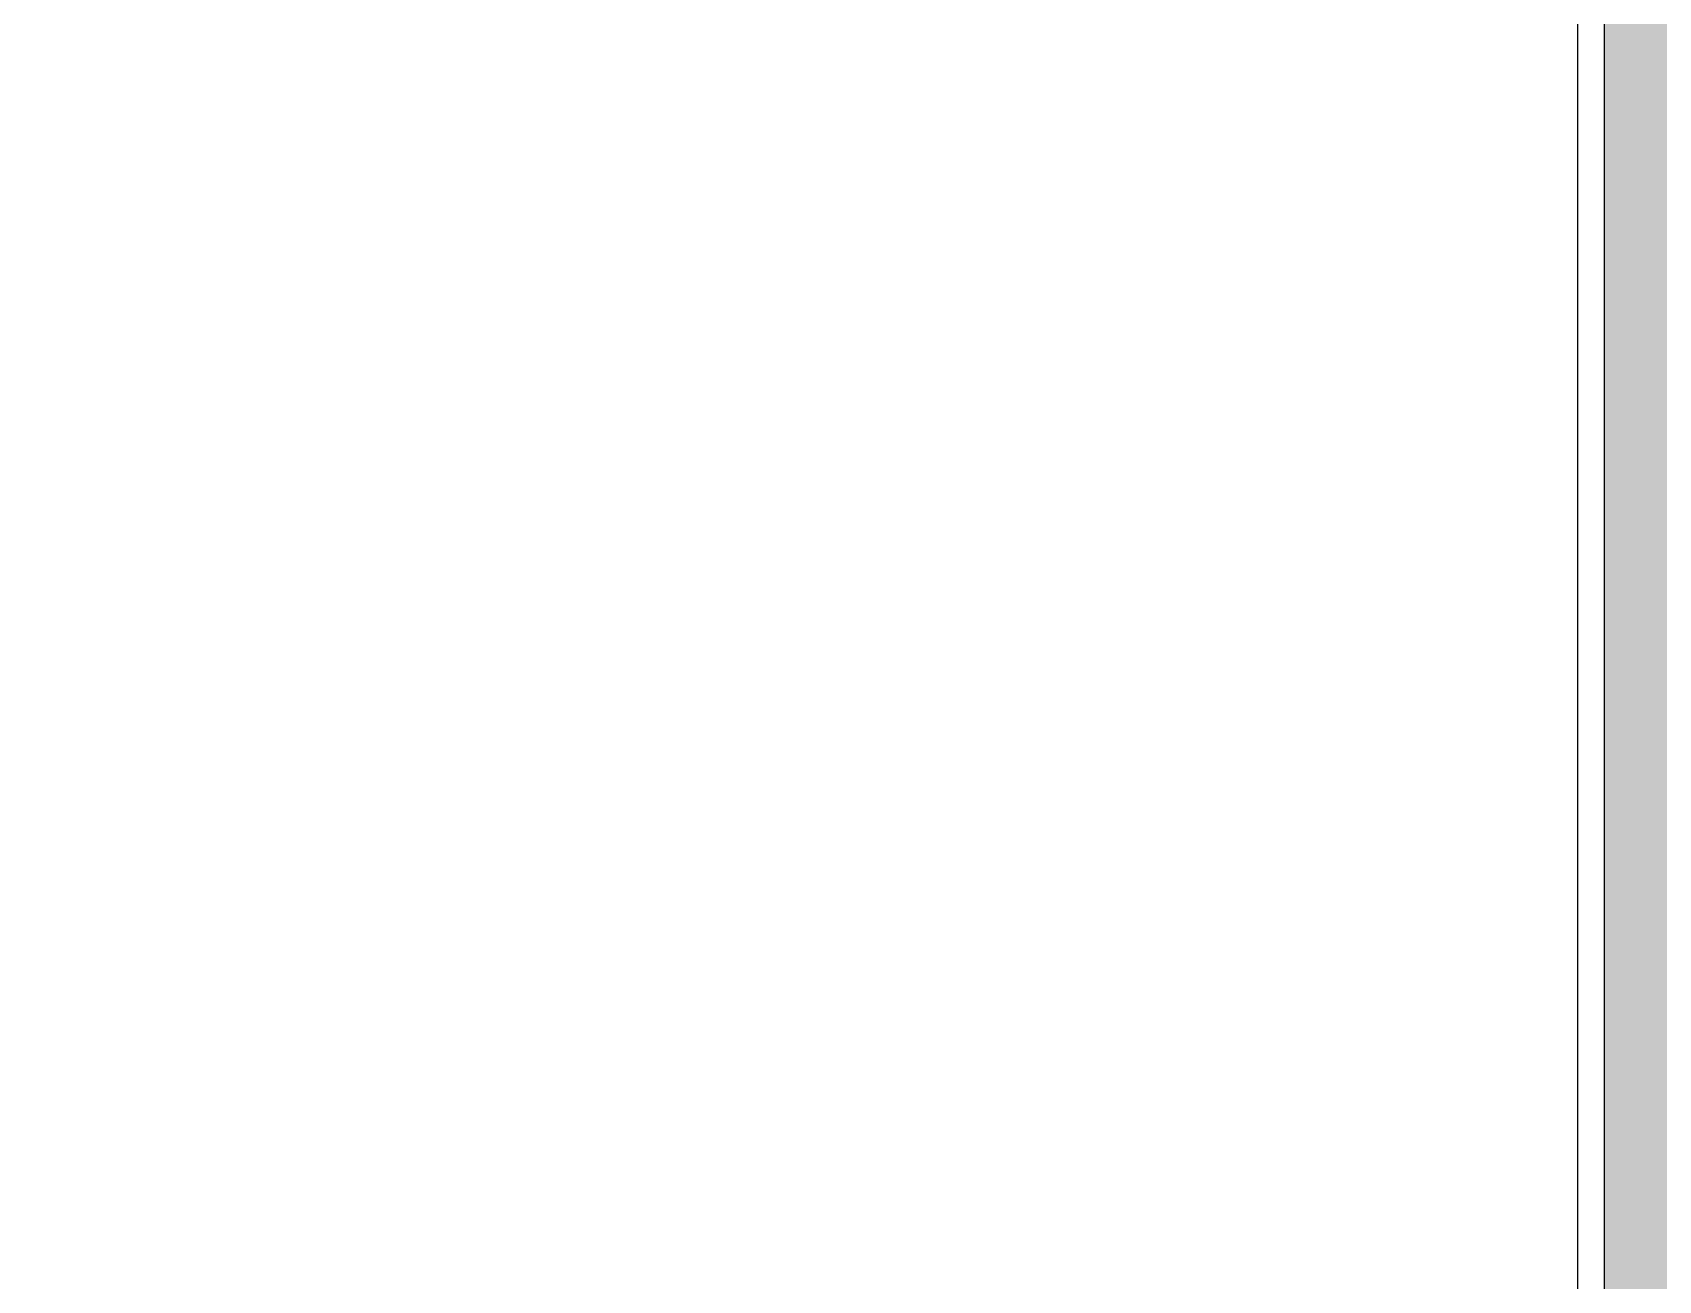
# Model space of a CAD drawing. Header units: inches. Extents: x 21 to 32698, y 13 to 3712.
# Drawn here: x 16472.2 to 16621.7, y 1036.3 to 1151.1 of the extents above; entities that cross this region are included whole.
import ezdxf

# ---------------------------------------------------------------- set-up
doc = ezdxf.new("R2010")
doc.units = ezdxf.units.IN
doc.header["$MEASUREMENT"] = 0
for name, color, linetype, lineweight in [('Z_MİM_-KM-PATTERN-STRC', 8, 'Continuous', 25), ('Z_MİM_-KM-STRC-CONCRETE', 8, 'Continuous', 25), ('Z_MİM_-KM-WALL-PLASTER', 8, 'Continuous', 25)]:
    doc.layers.add(name, color=color, linetype=linetype, lineweight=lineweight)

# ---------------------------------------------------------------- blocks, each defined once
blk = doc.blocks.new('-KM_Kolon-2K')
at = {"layer": 'Z_MİM_-KM-PATTERN-STRC'}
blk.add_hatch(color=256, dxfattribs=at).paths.add_polyline_path([(1285, 370), (1310, 370), (1310, 0), (1285, 0)], flags=0)
at = {"layer": 'Z_MİM_-KM-STRC-CONCRETE'}
blk.add_lwpolyline([(1285, 370), (1310, 370), (1310, 0), (1285, 0)], close=True, dxfattribs=at)

msp = doc.modelspace()

# ---------------------------------------------------------------- linework, layer by layer
at = {"layer": 'Z_MİM_-KM-WALL-PLASTER'}
msp.add_lwpolyline([(16614.21, 1599.58), (16614.21, 1509.58), (16619.21, 1509.58), (16619.21, 1354.58), (16614.21, 1354.58), (16614.21, 1004.58), (16394.21, 1004.58), (16394.21, 1644.58), (16579.21, 1644.58), (16579.21, 1599.58)], close=True, dxfattribs=at)

# ---------------------------------------------------------------- block references
at = {"layer": 'Z_MİM_-KM-STRC-CONCRETE'}
msp.add_blockref('-KM_Kolon-2K', (15331.71, 982.08), dxfattribs=at)

doc.saveas('drawing.dxf')
